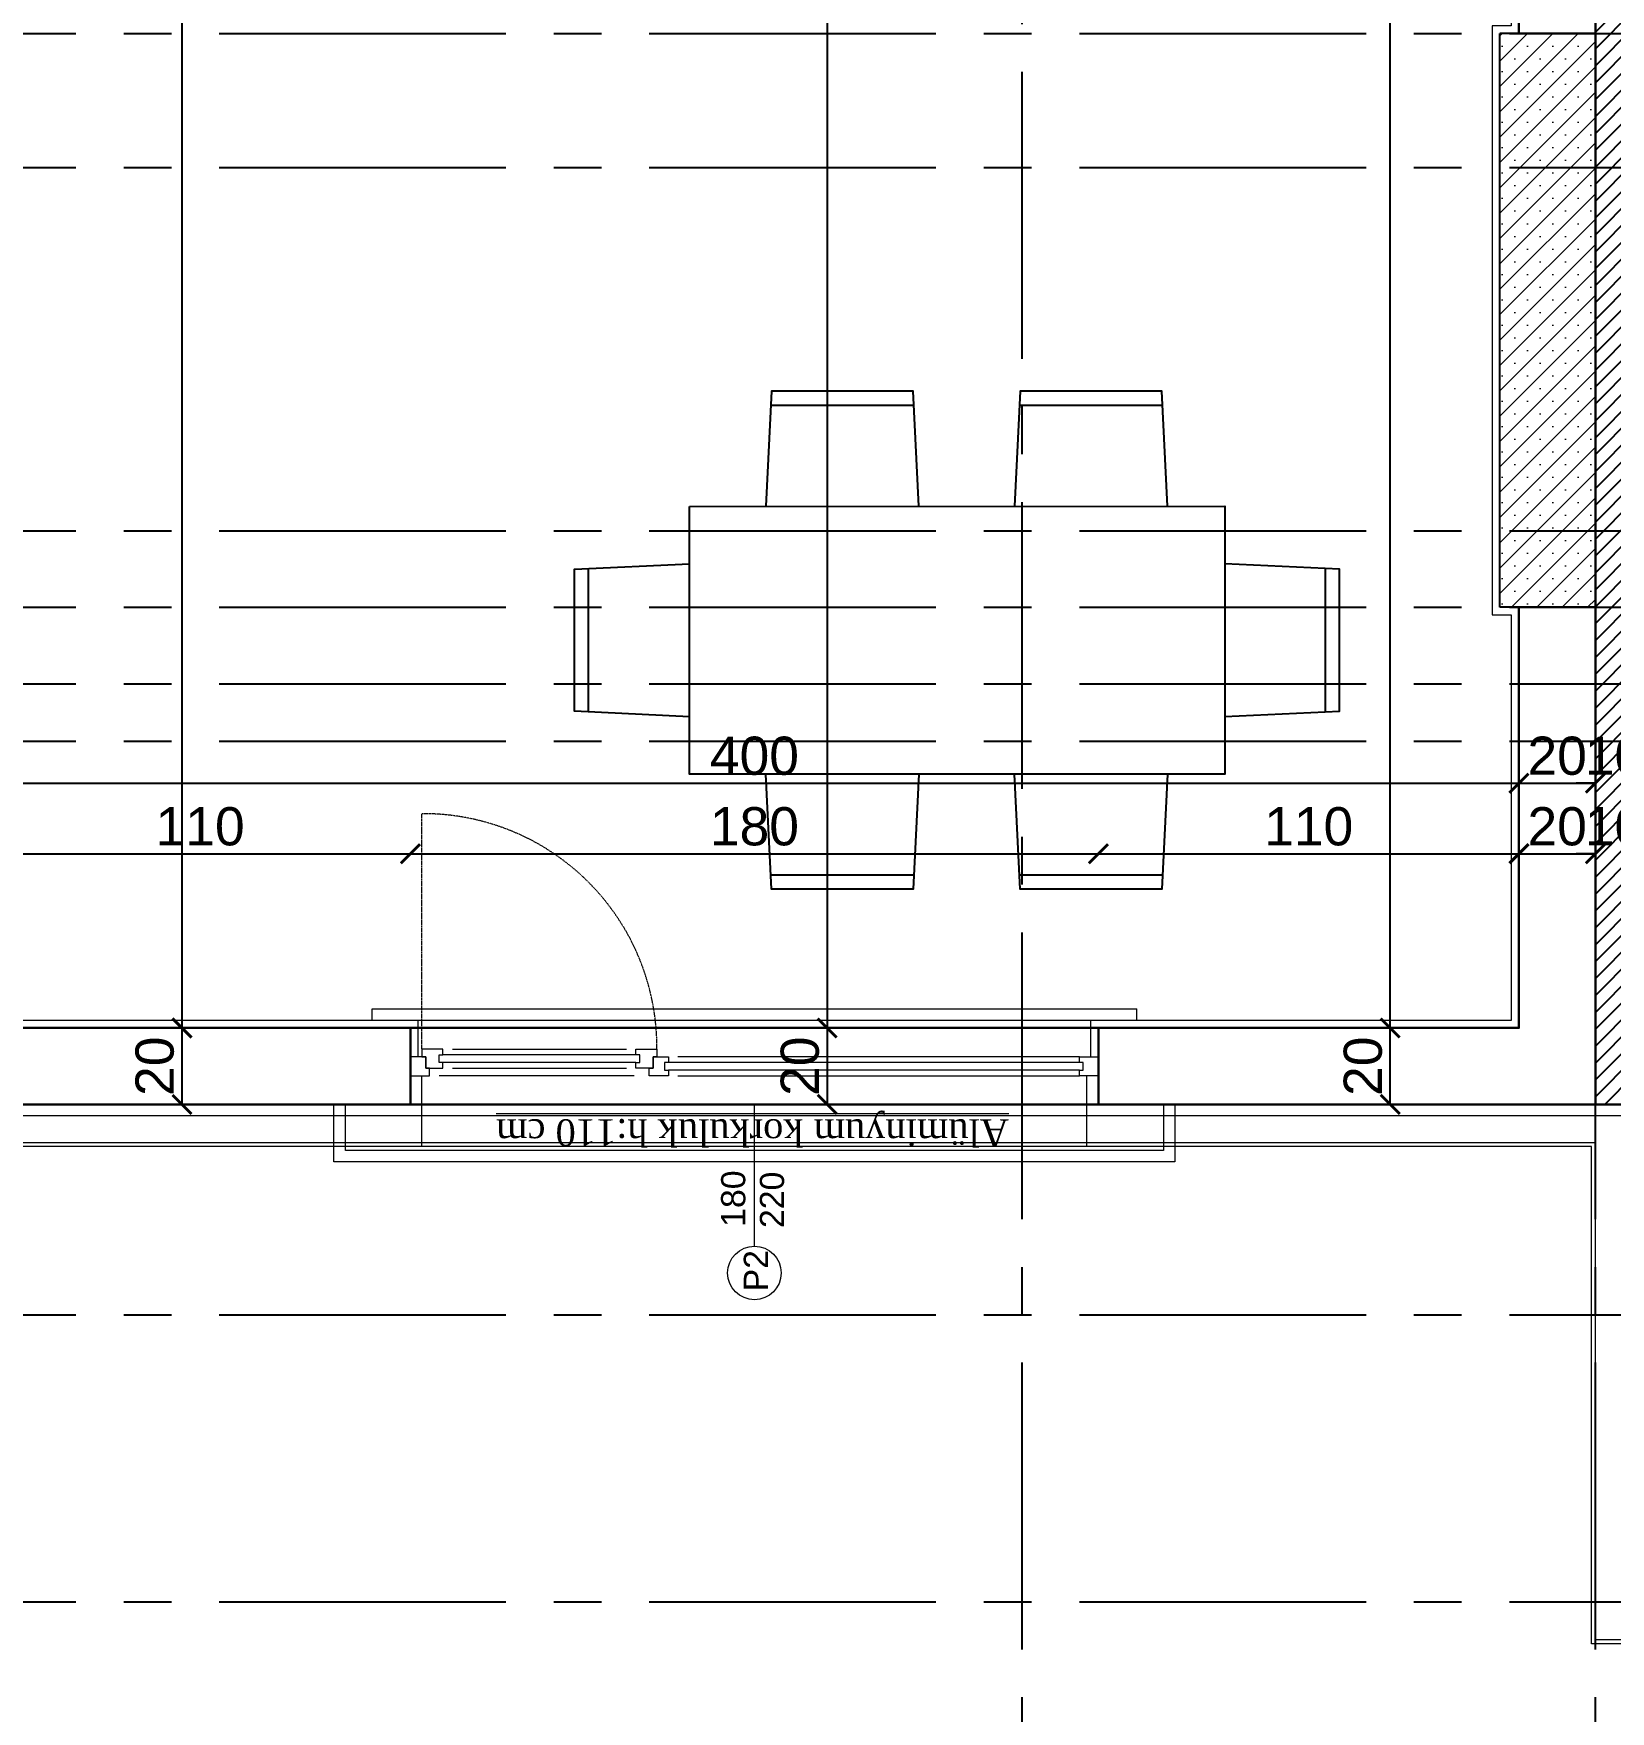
# Model space of a CAD drawing. Header units: millimetres. Extents: x 2778 to 13672, y 1832 to 5175.
# Drawn here: x 6003 to 6415.5, y 2461.5 to 2900.2 of the extents above; entities that cross this region are included whole.
import ezdxf

# ---------------------------------------------------------------- set-up
doc = ezdxf.new("R2010")
doc.units = ezdxf.units.MM
for name, pattern in [('CENTER2', [112.5, 75, -12.5, 12.5, -12.5]), ('DASHDOT2', [12.7, 6.35, -3.175, 0, -3.175]), ('DOTX2', [0.5, 0, -0.5])]:
    doc.linetypes.add(name, pattern=pattern)
for name, color, linetype in [('0-HSL-HTC', 7, 'Continuous'), ('697D_L00F00_21.65 KOTU_1+1 B$0$4+1$0$7-DCR-FRN', 8, 'Continuous'), ('697D_L00F00_21.65 KOTU_1+1 B$0$4+1$0$A-FURN', 8, 'Continuous'), ('Panel', 7, 'Continuous')]:
    doc.layers.add(name, color=color, linetype=linetype)
for name, color, linetype, lineweight in [('aks', 251, 'DASHDOT2', 35), ('duvar', 232, 'Continuous', 30), ('görünüş', 201, 'Continuous', 18), ('ince', 37, 'Continuous', 0), ('iz', 1, 'DOTX2', 20), ('pencere', 4, 'Continuous', 18), ('sıva dış', 30, 'Continuous', 9), ('sıva iç', 21, 'Continuous', 0), ('yalıtım', 107, 'Continuous', 0), ('yazı', 11, 'Continuous', 20), ('ÖLÇÜ İÇ', 7, 'Continuous', 9)]:
    doc.layers.add(name, color=color, linetype=linetype, lineweight=lineweight)
doc.styles.get("Standard").update_dxf_attribs({"font": 'arial.ttf'})
doc.styles.add('Times roman', font='times.ttf')
doc.dimstyles.new('zulay iç ölçü', dxfattribs={"dimtxt": 10, "dimasz": 5, "dimexe": 0.18, "dimexo": 0, "dimgap": 2, "dimtad": 3, "dimdec": 0, "dimzin": 0, "dimdsep": 46, "dimtxsty": 'Standard', "dimblk": 'ARCHTICK', "dimcen": 0.09, "dimse1": 1, "dimse2": 1, "dimadec": 0, "dimazin": 0, "dimtfac": 1, "dimtdec": 0, "dimtix": 1, "dimtofl": 0, "dimtmove": 0, "dimatfit": 3, "dimldrblk": 'ARCHTICK', "dimfxl": 1, "dimtolj": 1, "dimtzin": 0, "dimarcsym": 0})

# ---------------------------------------------------------------- blocks, each defined once
blk = doc.blocks.new('IDE242Entity465')
at = {"layer": 'Panel', "linetype": 'Continuous', "lineweight": 5}
h = blk.add_hatch(dxfattribs=at)
h.set_pattern_fill('SACNCR', color=163, scale=50, style=0)
h.set_pattern_definition([(45, (0, 0), (-3.314563, 3.314563), []), (45, (3.3146, 0), (-3.314563, 3.314563), [0, -4.6875])])
h.paths.add_polyline_path([(3235, 260), (3235, 410), (3260, 410), (3260, 260)])
blk = doc.blocks.new('IDE242Entity466')
at = {"layer": 'Panel', "color": 164, "linetype": 'Continuous', "lineweight": -3}
blk.add_lwpolyline([(3260, 260), (3235, 260)], dxfattribs=at)
blk = doc.blocks.new('IDE242Entity467')
at = {"layer": 'Panel', "color": 164, "linetype": 'Continuous', "lineweight": -3}
blk.add_lwpolyline([(3260, 260), (3260, 410)], dxfattribs=at)
blk = doc.blocks.new('IDE242Entity468')
at = {"layer": 'Panel', "color": 164, "linetype": 'Continuous', "lineweight": -3}
blk.add_lwpolyline([(3260, 410), (3235, 410)], dxfattribs=at)
blk = doc.blocks.new('IDE242Entity469')
at = {"layer": 'Panel', "color": 164, "linetype": 'Continuous', "lineweight": -3}
blk.add_lwpolyline([(3235, 260), (3235, 410)], dxfattribs=at)
blk = doc.blocks.new('*U37')
at = {"layer": '697D_L00F00_21.65 KOTU_1+1 B$0$4+1$0$7-DCR-FRN', "linetype": 'Continuous'}
for p, q in [((-0.8147, 0.614), (-1.1853, 0.614)), ((-0.1647, 0.614), (-0.5353, 0.614)), ((-0.8147, -0.614), (-1.1853, -0.614)), ((-0.1647, -0.614), (-0.5353, -0.614))]:
    blk.add_line(p, q, dxfattribs=at)
for points in [[(-0.8, 0.35), (-0.8147, 0.6507), (-1.1853, 0.6507), (-1.2, 0.35)], [(-0.15, 0.35), (-0.1647, 0.6507), (-0.5353, 0.6507), (-0.55, 0.35)], [(-0.8, -0.35), (-0.8147, -0.6507), (-1.1853, -0.6507), (-1.2, -0.35)], [(-0.15, -0.35), (-0.1647, -0.6507), (-0.5353, -0.6507), (-0.55, -0.35)]]:
    blk.add_lwpolyline(points, dxfattribs=at)
blk.add_lwpolyline([(-1.4, -0.35), (0, -0.35), (0, 0.35), (-1.4, 0.35)], close=True, dxfattribs=at)
at = {"layer": '697D_L00F00_21.65 KOTU_1+1 B$0$4+1$0$A-FURN', "linetype": 'Continuous'}
for p, q in [((-1.664, 0.1853), (-1.664, -0.1853)), ((0.264, 0.1853), (0.264, -0.1853))]:
    blk.add_line(p, q, dxfattribs=at)
for points in [[(-1.4, 0.2), (-1.7007, 0.1853), (-1.7007, -0.1853), (-1.4, -0.2)], [(0, 0.2), (0.3007, 0.1853), (0.3007, -0.1853), (0, -0.2)]]:
    blk.add_lwpolyline(points, dxfattribs=at)
blk = doc.blocks.new('WWE')
at = {"layer": 'duvar'}
for p, q in [((1010460.07, -375776.08), (1010460.07, -375756.08)), ((1010640.07, -375776.08), (1010640.07, -375756.08))]:
    blk.add_line(p, q, dxfattribs=at)
at = {"layer": 'görünüş'}
for p, q in [((1010450.07, -375754.08), (1010450.07, -375751.08)), ((1010450.07, -375751.08), (1010650.07, -375751.08)), ((1010650.07, -375754.08), (1010650.07, -375751.08))]:
    blk.add_line(p, q, dxfattribs=at)
at = {"layer": 'ince'}
for p, q in [((1010519.07, -375763.08), (1010468.57, -375763.08)), ((1010471.07, -375761.58), (1010516.57, -375761.58)), ((1010635.07, -375763.58), (1010530.07, -375763.58)), ((1010518.57, -375768.58), (1010467.57, -375768.58)), ((1010519.07, -375765.08), (1010468.57, -375765.08)), ((1010471.07, -375766.58), (1010516.57, -375766.58)), ((1010635.07, -375765.08), (1010527.57, -375765.08)), ((1010635.07, -375767.08), (1010527.57, -375767.08)), ((1010530.07, -375768.58), (1010635.07, -375768.58))]:
    blk.add_line(p, q, dxfattribs=at)
at = {"layer": 'iz', "ltscale": 0.1}
for p, q in [((1010463.09, -375761.55), (1010463.09, -375700.05)), ((1010640.07, -375756.08), (1010460.07, -375756.08)), ((1010460.07, -375776.08), (1010640.07, -375776.08))]:
    blk.add_line(p, q, dxfattribs=at)
blk.add_arc((1010463.44, -375761.18), 61.13, 359.6315, 90.3229, dxfattribs=at)
at = {"layer": 'pencere'}
for p, q in [((1010464.07, -375763.58), (1010460.07, -375763.58)), ((1010468.57, -375761.58), (1010463.07, -375761.58)), ((1010463.07, -375761.58), (1010463.07, -375763.58)), ((1010463.07, -375763.58), (1010464.07, -375763.58)), ((1010464.07, -375766.58), (1010464.07, -375763.58)), ((1010464.07, -375763.58), (1010464.07, -375766.58)), ((1010467.57, -375765.08), (1010467.57, -375763.08)), ((1010467.57, -375763.08), (1010468.57, -375763.08)), ((1010468.57, -375763.08), (1010468.57, -375761.58)), ((1010519.07, -375763.08), (1010519.07, -375761.58)), ((1010519.07, -375761.58), (1010524.57, -375761.58)), ((1010520.07, -375763.08), (1010519.07, -375763.08)), ((1010520.07, -375765.08), (1010520.07, -375763.08)), ((1010523.57, -375766.58), (1010523.57, -375763.58)), ((1010523.57, -375763.58), (1010527.57, -375763.58)), ((1010524.57, -375763.58), (1010523.57, -375763.58)), ((1010523.57, -375763.58), (1010523.57, -375766.58)), ((1010524.57, -375761.58), (1010524.57, -375763.58)), ((1010527.57, -375763.58), (1010527.57, -375765.08)), ((1010635.07, -375765.08), (1010635.07, -375763.58)), ((1010635.07, -375763.58), (1010635.07, -375763.58)), ((1010635.07, -375763.58), (1010640.07, -375763.58)), ((1010460.07, -375768.58), (1010465.07, -375768.58)), ((1010465.07, -375766.58), (1010464.07, -375766.58)), ((1010464.07, -375766.58), (1010468.57, -375766.58)), ((1010465.07, -375768.58), (1010465.07, -375766.58)), ((1010468.57, -375765.08), (1010467.57, -375765.08)), ((1010468.57, -375766.58), (1010468.57, -375765.08)), ((1010519.07, -375766.58), (1010519.07, -375765.08)), ((1010519.07, -375765.08), (1010520.07, -375765.08)), ((1010523.57, -375766.58), (1010519.07, -375766.58)), ((1010522.57, -375768.58), (1010522.57, -375766.58)), ((1010522.57, -375766.58), (1010523.57, -375766.58)), ((1010527.57, -375768.58), (1010522.57, -375768.58)), ((1010527.57, -375765.08), (1010526.57, -375765.08)), ((1010526.57, -375765.08), (1010526.57, -375767.08)), ((1010526.57, -375767.08), (1010527.57, -375767.08)), ((1010527.57, -375767.08), (1010527.57, -375768.58)), ((1010636.07, -375765.08), (1010635.07, -375765.08)), ((1010635.07, -375768.58), (1010635.07, -375767.08)), ((1010635.07, -375767.08), (1010636.07, -375767.08)), ((1010640.07, -375768.58), (1010635.07, -375768.58)), ((1010635.07, -375768.58), (1010635.07, -375768.58)), ((1010636.07, -375767.08), (1010636.07, -375765.08))]:
    blk.add_line(p, q, dxfattribs=at)
at = {"layer": 'sıva dış'}
for p, q in [((1010463.07, -375787.08), (1010463.07, -375768.58)), ((1010637.07, -375787.08), (1010637.07, -375768.58))]:
    blk.add_line(p, q, dxfattribs=at)
at = {"layer": 'sıva iç'}
for p, q in [((1010462.07, -375763.58), (1010462.07, -375754.08)), ((1010638.07, -375763.58), (1010638.07, -375754.08))]:
    blk.add_line(p, q, dxfattribs=at)
at = {"layer": 'sıva iç', "color": 1}
for p, q in [((1010440.07, -375791.08), (1010440.07, -375776.08)), ((1010443.07, -375788.08), (1010443.07, -375776.08)), ((1010450.07, -375776.08), (1010450.07, -375776.08)), ((1010657.07, -375776.08), (1010657.07, -375788.08)), ((1010660.07, -375776.08), (1010660.07, -375791.08)), ((1010462.68, -375788.08), (1010443.07, -375788.08)), ((1010657.07, -375788.08), (1010462.68, -375788.08)), ((1010462.68, -375791.08), (1010440.07, -375791.08)), ((1010660.07, -375791.08), (1010462.68, -375791.08))]:
    blk.add_line(p, q, dxfattribs=at)
at = {"layer": 'yazı'}
blk.add_line((1010550.07, -375813.13), (1010550.07, -375776.08), dxfattribs=at)
blk.add_circle((1010550.07, -375820.13), 7, dxfattribs=at)
at = {"layer": 'yazı', "style": 'Times roman'}
blk.add_text('%%UAlüminyum korkuluk h:110 cm', height=6.9967, rotation=180, dxfattribs=at).set_placement((1010616.65, -375779.95))
at = {"layer": 'yazı'}
for s, p in [('180', (1010547.68, -375808.07)), ('220', (1010557.83, -375808.39)), ('P2', (1010553.61, -375824.95))]:
    blk.add_text(s, height=6.328, rotation=90, dxfattribs=at).set_placement(p)
blk = doc.blocks.new('_ArchTick')
at = {"color": 0, "linetype": 'ByBlock', "const_width": 0.15}
blk.add_lwpolyline([(-0.5, -0.5), (0.5, 0.5)], dxfattribs=at)
blk = doc.blocks.new('*D2433')
at = {"layer": 'Defpoints', "color": 0, "transparency": 16777216}
for p in [(5991.58, 2685.8), (6101.58, 2685.8), (6101.58, 2640.23)]:
    blk.add_point(p, dxfattribs=at)
at = {"layer": 'ÖLÇÜ İÇ', "color": 0, "lineweight": -2, "transparency": 16777216}
blk.add_line((5991.58, 2685.8), (6101.58, 2685.8), dxfattribs=at)
at = {"layer": 'ÖLÇÜ İÇ', "color": 0, "lineweight": -2, "transparency": 16777216, "xscale": 5, "yscale": 5, "zscale": 5, "rotation": 180}
blk.add_blockref('_ArchTick', (5991.58, 2685.8), dxfattribs=at)
at = {"layer": 'ÖLÇÜ İÇ', "color": 0, "lineweight": -2, "transparency": 16777216, "xscale": 5, "yscale": 5, "zscale": 5}
blk.add_blockref('_ArchTick', (6101.58, 2685.8), dxfattribs=at)
at = {"layer": 'ÖLÇÜ İÇ', "color": 0, "transparency": 16777216, "insert": (6046.58, 2692.9), "char_height": 10, "attachment_point": 5}
blk.add_mtext('\\A1;110', dxfattribs=at)
blk = doc.blocks.new('*D2434')
at = {"layer": 'Defpoints', "color": 0, "transparency": 16777216}
for p in [(6281.58, 2685.8), (6101.58, 2640.23), (6281.58, 2640.23)]:
    blk.add_point(p, dxfattribs=at)
at = {"layer": 'ÖLÇÜ İÇ', "color": 0, "lineweight": -2, "transparency": 16777216}
blk.add_line((6101.58, 2685.8), (6281.58, 2685.8), dxfattribs=at)
at = {"layer": 'ÖLÇÜ İÇ', "color": 0, "lineweight": -2, "transparency": 16777216, "xscale": 5, "yscale": 5, "zscale": 5, "rotation": 180}
blk.add_blockref('_ArchTick', (6101.58, 2685.8), dxfattribs=at)
at = {"layer": 'ÖLÇÜ İÇ', "color": 0, "lineweight": -2, "transparency": 16777216, "xscale": 5, "yscale": 5, "zscale": 5}
blk.add_blockref('_ArchTick', (6281.58, 2685.8), dxfattribs=at)
at = {"layer": 'ÖLÇÜ İÇ', "color": 0, "transparency": 16777216, "insert": (6191.58, 2692.9), "char_height": 10, "attachment_point": 5}
blk.add_mtext('\\A1;180', dxfattribs=at)
blk = doc.blocks.new('*D2435')
at = {"layer": 'Defpoints', "color": 0, "transparency": 16777216}
for p in [(6391.58, 2685.8), (6391.58, 2685.8), (6281.58, 2640.23)]:
    blk.add_point(p, dxfattribs=at)
at = {"layer": 'ÖLÇÜ İÇ', "color": 0, "lineweight": -2, "transparency": 16777216}
blk.add_line((6281.58, 2685.8), (6391.58, 2685.8), dxfattribs=at)
at = {"layer": 'ÖLÇÜ İÇ', "color": 0, "lineweight": -2, "transparency": 16777216, "xscale": 5, "yscale": 5, "zscale": 5, "rotation": 180}
blk.add_blockref('_ArchTick', (6281.58, 2685.8), dxfattribs=at)
at = {"layer": 'ÖLÇÜ İÇ', "color": 0, "lineweight": -2, "transparency": 16777216, "xscale": 5, "yscale": 5, "zscale": 5}
blk.add_blockref('_ArchTick', (6391.58, 2685.8), dxfattribs=at)
at = {"layer": 'ÖLÇÜ İÇ', "color": 0, "transparency": 16777216, "insert": (6336.58, 2692.9), "char_height": 10, "attachment_point": 5}
blk.add_mtext('\\A1;110', dxfattribs=at)
blk = doc.blocks.new('*D2436')
at = {"layer": 'Defpoints', "color": 0, "transparency": 16777216}
for p in [(6391.58, 2685.8), (6411.58, 2685.8), (6411.58, 2685.23)]:
    blk.add_point(p, dxfattribs=at)
at = {"layer": 'ÖLÇÜ İÇ', "color": 0, "lineweight": -2, "transparency": 16777216}
blk.add_line((6391.58, 2685.8), (6411.58, 2685.8), dxfattribs=at)
at = {"layer": 'ÖLÇÜ İÇ', "color": 0, "lineweight": -2, "transparency": 16777216, "xscale": 5, "yscale": 5, "zscale": 5, "rotation": 180}
blk.add_blockref('_ArchTick', (6391.58, 2685.8), dxfattribs=at)
at = {"layer": 'ÖLÇÜ İÇ', "color": 0, "lineweight": -2, "transparency": 16777216, "xscale": 5, "yscale": 5, "zscale": 5}
blk.add_blockref('_ArchTick', (6411.58, 2685.8), dxfattribs=at)
at = {"layer": 'ÖLÇÜ İÇ', "color": 0, "transparency": 16777216, "insert": (6401.58, 2692.9), "char_height": 10, "attachment_point": 5}
blk.add_mtext('\\A1;20', dxfattribs=at)
blk = doc.blocks.new('*D2437')
at = {"layer": 'Defpoints', "color": 0, "transparency": 16777216}
for p in [(6411.58, 2685.23), (6421.58, 2685.8), (6421.58, 2685.8)]:
    blk.add_point(p, dxfattribs=at)
at = {"layer": 'ÖLÇÜ İÇ', "color": 0, "lineweight": -2, "transparency": 16777216}
for p, q in [((6411.58, 2685.8), (6406.58, 2685.8)), ((6421.58, 2685.8), (6426.58, 2685.8))]:
    blk.add_line(p, q, dxfattribs=at)
at = {"layer": 'ÖLÇÜ İÇ', "color": 0, "lineweight": -2, "transparency": 16777216, "xscale": 5, "yscale": 5, "zscale": 5}
blk.add_blockref('_ArchTick', (6411.58, 2685.8), dxfattribs=at)
at = {"layer": 'ÖLÇÜ İÇ', "color": 0, "lineweight": -2, "transparency": 16777216, "xscale": 5, "yscale": 5, "zscale": 5, "rotation": 180}
blk.add_blockref('_ArchTick', (6421.58, 2685.8), dxfattribs=at)
at = {"layer": 'ÖLÇÜ İÇ', "color": 0, "transparency": 16777216, "insert": (6416.58, 2692.9), "char_height": 10, "attachment_point": 5}
blk.add_mtext('\\A1;10', dxfattribs=at)
blk = doc.blocks.new('*D2446')
at = {"layer": 'Defpoints', "color": 0, "transparency": 16777216}
for p in [(6391.58, 2704.24), (6391.58, 2704.24), (5991.58, 2701.82)]:
    blk.add_point(p, dxfattribs=at)
at = {"layer": 'ÖLÇÜ İÇ', "color": 0, "lineweight": -2, "transparency": 16777216}
blk.add_line((5991.58, 2704.24), (6391.58, 2704.24), dxfattribs=at)
at = {"layer": 'ÖLÇÜ İÇ', "color": 0, "lineweight": -2, "transparency": 16777216, "xscale": 5, "yscale": 5, "zscale": 5, "rotation": 180}
blk.add_blockref('_ArchTick', (5991.58, 2704.24), dxfattribs=at)
at = {"layer": 'ÖLÇÜ İÇ', "color": 0, "lineweight": -2, "transparency": 16777216, "xscale": 5, "yscale": 5, "zscale": 5}
blk.add_blockref('_ArchTick', (6391.58, 2704.24), dxfattribs=at)
at = {"layer": 'ÖLÇÜ İÇ', "color": 0, "transparency": 16777216, "insert": (6191.58, 2711.35), "char_height": 10, "attachment_point": 5}
blk.add_mtext('\\A1;400', dxfattribs=at)
blk = doc.blocks.new('*D2447')
at = {"layer": 'Defpoints', "color": 0, "transparency": 16777216}
for p in [(6391.58, 2704.24), (6411.58, 2704.24), (6411.58, 2704.24)]:
    blk.add_point(p, dxfattribs=at)
at = {"layer": 'ÖLÇÜ İÇ', "color": 0, "lineweight": -2, "transparency": 16777216}
blk.add_line((6391.58, 2704.24), (6411.58, 2704.24), dxfattribs=at)
at = {"layer": 'ÖLÇÜ İÇ', "color": 0, "lineweight": -2, "transparency": 16777216, "xscale": 5, "yscale": 5, "zscale": 5, "rotation": 180}
blk.add_blockref('_ArchTick', (6391.58, 2704.24), dxfattribs=at)
at = {"layer": 'ÖLÇÜ İÇ', "color": 0, "lineweight": -2, "transparency": 16777216, "xscale": 5, "yscale": 5, "zscale": 5}
blk.add_blockref('_ArchTick', (6411.58, 2704.24), dxfattribs=at)
at = {"layer": 'ÖLÇÜ İÇ', "color": 0, "transparency": 16777216, "insert": (6401.58, 2711.35), "char_height": 10, "attachment_point": 5}
blk.add_mtext('\\A1;20', dxfattribs=at)
blk = doc.blocks.new('*D2448')
at = {"layer": 'Defpoints', "color": 0, "transparency": 16777216}
for p in [(6411.58, 2704.24), (6421.58, 2704.24), (6421.58, 2704.24)]:
    blk.add_point(p, dxfattribs=at)
at = {"layer": 'ÖLÇÜ İÇ', "color": 0, "lineweight": -2, "transparency": 16777216}
for p, q in [((6411.58, 2704.24), (6406.58, 2704.24)), ((6421.58, 2704.24), (6426.58, 2704.24))]:
    blk.add_line(p, q, dxfattribs=at)
at = {"layer": 'ÖLÇÜ İÇ', "color": 0, "lineweight": -2, "transparency": 16777216, "xscale": 5, "yscale": 5, "zscale": 5}
blk.add_blockref('_ArchTick', (6411.58, 2704.24), dxfattribs=at)
at = {"layer": 'ÖLÇÜ İÇ', "color": 0, "lineweight": -2, "transparency": 16777216, "xscale": 5, "yscale": 5, "zscale": 5, "rotation": 180}
blk.add_blockref('_ArchTick', (6421.58, 2704.24), dxfattribs=at)
at = {"layer": 'ÖLÇÜ İÇ', "color": 0, "transparency": 16777216, "insert": (6416.58, 2711.35), "char_height": 10, "attachment_point": 5}
blk.add_mtext('\\A1;10', dxfattribs=at)
blk = doc.blocks.new('*D2534')
at = {"layer": 'Defpoints', "color": 0, "transparency": 16777216}
for p in [(6041.83, 3345.23), (6041.83, 2640.23), (6041.83, 2640.23)]:
    blk.add_point(p, dxfattribs=at)
at = {"layer": 'ÖLÇÜ İÇ', "color": 0, "lineweight": -2, "transparency": 16777216}
blk.add_line((6041.83, 3345.23), (6041.83, 2640.23), dxfattribs=at)
at = {"layer": 'ÖLÇÜ İÇ', "color": 0, "lineweight": -2, "transparency": 16777216, "xscale": 5, "yscale": 5, "zscale": 5}
for p, rotation in [((6041.83, 3345.23), 90), ((6041.83, 2640.23), 270)]:
    blk.add_blockref('_ArchTick', p, dxfattribs=dict(at, rotation=rotation))
at = {"layer": 'ÖLÇÜ İÇ', "color": 0, "transparency": 16777216, "insert": (6034.73, 2992.73), "char_height": 10, "attachment_point": 5, "rotation": 90}
blk.add_mtext('\\A1;705', dxfattribs=at)
blk = doc.blocks.new('*D2535')
at = {"layer": 'Defpoints', "color": 0, "transparency": 16777216}
for p in [(6041.83, 2640.23), (6041.83, 2620.23), (6041.83, 2620.23)]:
    blk.add_point(p, dxfattribs=at)
at = {"layer": 'ÖLÇÜ İÇ', "color": 0, "lineweight": -2, "transparency": 16777216}
blk.add_line((6041.83, 2640.23), (6041.83, 2620.23), dxfattribs=at)
at = {"layer": 'ÖLÇÜ İÇ', "color": 0, "lineweight": -2, "transparency": 16777216, "xscale": 5, "yscale": 5, "zscale": 5}
for p, rotation in [((6041.83, 2640.23), 90), ((6041.83, 2620.23), 270)]:
    blk.add_blockref('_ArchTick', p, dxfattribs=dict(at, rotation=rotation))
at = {"layer": 'ÖLÇÜ İÇ', "color": 0, "transparency": 16777216, "insert": (6034.73, 2630.23), "char_height": 10, "attachment_point": 5, "rotation": 90}
blk.add_mtext('\\A1;20', dxfattribs=at)
blk = doc.blocks.new('*D2536')
at = {"layer": 'Defpoints', "color": 0, "transparency": 16777216}
for p in [(6357.9, 2640.23), (6357.9, 2640.23), (6357.9, 2620.23)]:
    blk.add_point(p, dxfattribs=at)
at = {"layer": 'ÖLÇÜ İÇ', "color": 0, "lineweight": -2, "transparency": 16777216}
blk.add_line((6357.9, 2620.23), (6357.9, 2640.23), dxfattribs=at)
at = {"layer": 'ÖLÇÜ İÇ', "color": 0, "lineweight": -2, "transparency": 16777216, "xscale": 5, "yscale": 5, "zscale": 5}
for p, rotation in [((6357.9, 2640.23), 90), ((6357.9, 2620.23), 270)]:
    blk.add_blockref('_ArchTick', p, dxfattribs=dict(at, rotation=rotation))
at = {"layer": 'ÖLÇÜ İÇ', "color": 0, "transparency": 16777216, "insert": (6350.79, 2630.23), "char_height": 10, "attachment_point": 5, "rotation": 90}
blk.add_mtext('\\A1;20', dxfattribs=at)
blk = doc.blocks.new('*D2537')
at = {"layer": 'Defpoints', "color": 0, "transparency": 16777216}
for p in [(6357.9, 3345.23), (6357.9, 3345.23), (6357.9, 2640.23)]:
    blk.add_point(p, dxfattribs=at)
at = {"layer": 'ÖLÇÜ İÇ', "color": 0, "lineweight": -2, "transparency": 16777216}
blk.add_line((6357.9, 2640.23), (6357.9, 3345.23), dxfattribs=at)
at = {"layer": 'ÖLÇÜ İÇ', "color": 0, "lineweight": -2, "transparency": 16777216, "xscale": 5, "yscale": 5, "zscale": 5}
for p, rotation in [((6357.9, 3345.23), 90), ((6357.9, 2640.23), 270)]:
    blk.add_blockref('_ArchTick', p, dxfattribs=dict(at, rotation=rotation))
at = {"layer": 'ÖLÇÜ İÇ', "color": 0, "transparency": 16777216, "insert": (6350.79, 2992.73), "char_height": 10, "attachment_point": 5, "rotation": 90}
blk.add_mtext('\\A1;705', dxfattribs=at)
blk = doc.blocks.new('*D2546')
at = {"layer": 'Defpoints', "color": 0, "transparency": 16777216}
for p in [(6210.62, 3345.23), (6210.62, 2640.23), (6210.62, 2640.23)]:
    blk.add_point(p, dxfattribs=at)
at = {"layer": 'ÖLÇÜ İÇ', "color": 0, "lineweight": -2, "transparency": 16777216}
blk.add_line((6210.62, 3345.23), (6210.62, 2640.23), dxfattribs=at)
at = {"layer": 'ÖLÇÜ İÇ', "color": 0, "lineweight": -2, "transparency": 16777216, "xscale": 5, "yscale": 5, "zscale": 5}
for p, rotation in [((6210.62, 3345.23), 90), ((6210.62, 2640.23), 270)]:
    blk.add_blockref('_ArchTick', p, dxfattribs=dict(at, rotation=rotation))
at = {"layer": 'ÖLÇÜ İÇ', "color": 0, "transparency": 16777216, "insert": (6203.51, 2992.73), "char_height": 10, "attachment_point": 5, "rotation": 90}
blk.add_mtext('\\A1;705', dxfattribs=at)
blk = doc.blocks.new('*D2547')
at = {"layer": 'Defpoints', "color": 0, "transparency": 16777216}
for p in [(6210.62, 2640.23), (6210.62, 2620.23), (6210.62, 2620.23)]:
    blk.add_point(p, dxfattribs=at)
at = {"layer": 'ÖLÇÜ İÇ', "color": 0, "lineweight": -2, "transparency": 16777216}
blk.add_line((6210.62, 2640.23), (6210.62, 2620.23), dxfattribs=at)
at = {"layer": 'ÖLÇÜ İÇ', "color": 0, "lineweight": -2, "transparency": 16777216, "xscale": 5, "yscale": 5, "zscale": 5}
for p, rotation in [((6210.62, 2640.23), 90), ((6210.62, 2620.23), 270)]:
    blk.add_blockref('_ArchTick', p, dxfattribs=dict(at, rotation=rotation))
at = {"layer": 'ÖLÇÜ İÇ', "color": 0, "transparency": 16777216, "insert": (6203.51, 2630.23), "char_height": 10, "attachment_point": 5, "rotation": 90}
blk.add_mtext('\\A1;20', dxfattribs=at)

msp = doc.modelspace()

# ---------------------------------------------------------------- hatches: boundary and pattern name
at = {"layer": '0-HSL-HTC'}
h = msp.add_hatch(dxfattribs=at)
h.set_pattern_fill('ANSI31', color=2, scale=25)
h.set_pattern_definition([(45, (-1057024.509, 409725.164), (-2.209708691, 2.209708691), [])])
h.paths.add_polyline_path([(6411.58, 4690.23), (6421.58, 4690.23), (6421.58, 2620.23), (6411.58, 2620.23)])

# ---------------------------------------------------------------- linework, layer by layer
at = {"layer": 'aks', "color": 251, "linetype": 'CENTER2', "lineweight": -3}
for points in [[(6261.58, 2140.23), (6261.58, 5100.23)], [(6411.58, 2140.23), (6411.58, 5100.23)], [(2901.58, 2900.23), (8131.58, 2900.23)], [(2901.58, 2865.23), (8131.58, 2865.23)], [(2901.58, 2770.23), (8131.58, 2770.23)], [(2901.58, 2750.23), (8131.58, 2750.23)], [(2901.58, 2730.23), (8131.58, 2730.23)], [(2901.58, 2715.23), (8131.58, 2715.23)], [(2901.58, 2620.23), (8131.58, 2620.23)], [(2901.58, 2565.23), (8131.58, 2565.23)], [(2901.58, 2490.23), (8131.58, 2490.23)]]:
    msp.add_lwpolyline(points, dxfattribs=at)
at = {"layer": 'duvar', "lineweight": 30}
for points in [[(6391.58, 3205.23), (6391.58, 2900.23)], [(6411.58, 3205.23), (6411.58, 2900.23)], [(6411.58, 2750.23), (6411.58, 2620.23), (5971.58, 2620.23), (5971.58, 2750.23)], [(6391.58, 2750.23), (6391.58, 2640.23), (5991.58, 2640.23), (5991.58, 2750.23)]]:
    msp.add_lwpolyline(points, dxfattribs=at)
at = {"layer": 'sıva dış'}
msp.add_line((6418.58, 2617.23), (5968.58, 2617.23), dxfattribs=at)
at = {"layer": 'sıva iç'}
msp.add_lwpolyline([(5993.58, 3343.23), (6384.58, 3343.23), (6384.58, 3203.23), (6389.58, 3203.23), (6389.58, 2902.23), (6384.58, 2902.23), (6384.58, 2748.23), (6389.58, 2748.23), (6389.58, 2642.23), (5993.58, 2642.23)], close=True, dxfattribs=at)
at = {"layer": 'yalıtım'}
for p, q in [((6410.58, 2609.23), (5960.58, 2609.23)), ((6411.58, 2610.23), (5961.58, 2610.23)), ((6410.58, 2479.23), (6410.58, 2609.23)), ((6411.58, 2480.23), (6411.58, 2610.23)), ((6912.58, 2479.23), (6410.58, 2479.23)), ((6911.58, 2480.23), (6411.58, 2480.23))]:
    msp.add_line(p, q, dxfattribs=at)
at = {"layer": 'ÖLÇÜ İÇ', "color": 3, "lineweight": 30}
msp.add_lwpolyline([(6411.58, 4690.23), (6421.58, 4690.23), (6421.58, 2620.23), (6411.58, 2620.23)], close=True, dxfattribs=at)

# ---------------------------------------------------------------- block references
at = {"layer": '697D_L00F00_21.65 KOTU_1+1 B$0$4+1$0$7-DCR-FRN', "extrusion": (8.52209e-14, -1.68252e-13, -1), "xscale": 100.0000000000112, "yscale": 100.0000000000112, "zscale": -100.0000000000112, "rotation": 179.9967897811621}
msp.add_blockref('*U37', (-6314.6, 2741.63), dxfattribs=at)
at = {"layer": 'Panel'}
for name in ['IDE242Entity465', 'IDE242Entity468', 'IDE242Entity469', 'IDE242Entity467', 'IDE242Entity466']:
    msp.add_blockref(name, (3151.58, 2490.23), dxfattribs=at)
at = {"layer": 'sıva iç'}
msp.add_blockref('WWE', (-1004358.49, 378396.31), dxfattribs=at)

# ---------------------------------------------------------------- dimensions: what is measured, and where the dimension line sits
at = {"layer": 'ÖLÇÜ İÇ'}
for base, p1, p2, picture, middle in [((6041.83, 2640.23), (6041.83, 3345.23), (6041.83, 2640.23), '*D2534', (6034.73, 2992.73)), ((6210.62, 2640.23), (6210.62, 3345.23), (6210.62, 2640.23), '*D2546', (6203.51, 2992.73)), ((6357.9, 3345.23), (6357.9, 2640.23), (6357.9, 3345.23), '*D2537', (6350.79, 2992.73)), ((6041.83, 2620.23), (6041.83, 2640.23), (6041.83, 2620.23), '*D2535', (6034.73, 2630.23)), ((6210.62, 2620.23), (6210.62, 2640.23), (6210.62, 2620.23), '*D2547', (6203.51, 2630.23))]:
    dim = msp.add_linear_dim(base=base, p1=p1, p2=p2, angle=270, dimstyle='zulay iç ölçü', override={"dimtmove": 1}, dxfattribs=at)
    dim.commit()
    dim.dimension.update_dxf_attribs({"geometry": picture, "text_midpoint": middle})
for base, p1, p2, picture, middle in [((6391.58, 2704.24), (5991.58, 2701.82), (6391.58, 2704.24), '*D2446', (6191.58, 2711.35)), ((6411.58, 2704.24), (6391.58, 2704.24), (6411.58, 2704.24), '*D2447', (6401.58, 2711.35)), ((6421.58, 2704.24), (6411.58, 2704.24), (6421.58, 2704.24), '*D2448', (6416.58, 2711.35)), ((6101.58, 2685.8), (5991.58, 2685.8), (6101.58, 2640.23), '*D2433', (6046.58, 2692.9)), ((6281.58, 2685.8), (6101.58, 2640.23), (6281.58, 2640.23), '*D2434', (6191.58, 2692.9)), ((6391.58, 2685.8), (6281.58, 2640.23), (6391.58, 2685.8), '*D2435', (6336.58, 2692.9)), ((6411.58, 2685.8), (6391.58, 2685.8), (6411.58, 2685.23), '*D2436', (6401.58, 2692.9)), ((6421.58, 2685.8), (6411.58, 2685.23), (6421.58, 2685.8), '*D2437', (6416.58, 2692.9))]:
    dim = msp.add_linear_dim(base=base, p1=p1, p2=p2, dimstyle='zulay iç ölçü', override={"dimtmove": 1}, dxfattribs=at)
    dim.commit()
    dim.dimension.update_dxf_attribs({"geometry": picture, "text_midpoint": middle})
dim = msp.add_linear_dim(base=(6357.9, 2640.23), p1=(6357.9, 2620.23), p2=(6357.9, 2640.23), angle=270, dimstyle='zulay iç ölçü', dxfattribs=at)
dim.commit()
dim.dimension.update_dxf_attribs({"geometry": '*D2536', "text_midpoint": (6350.79, 2630.23)})

doc.saveas('drawing.dxf')
